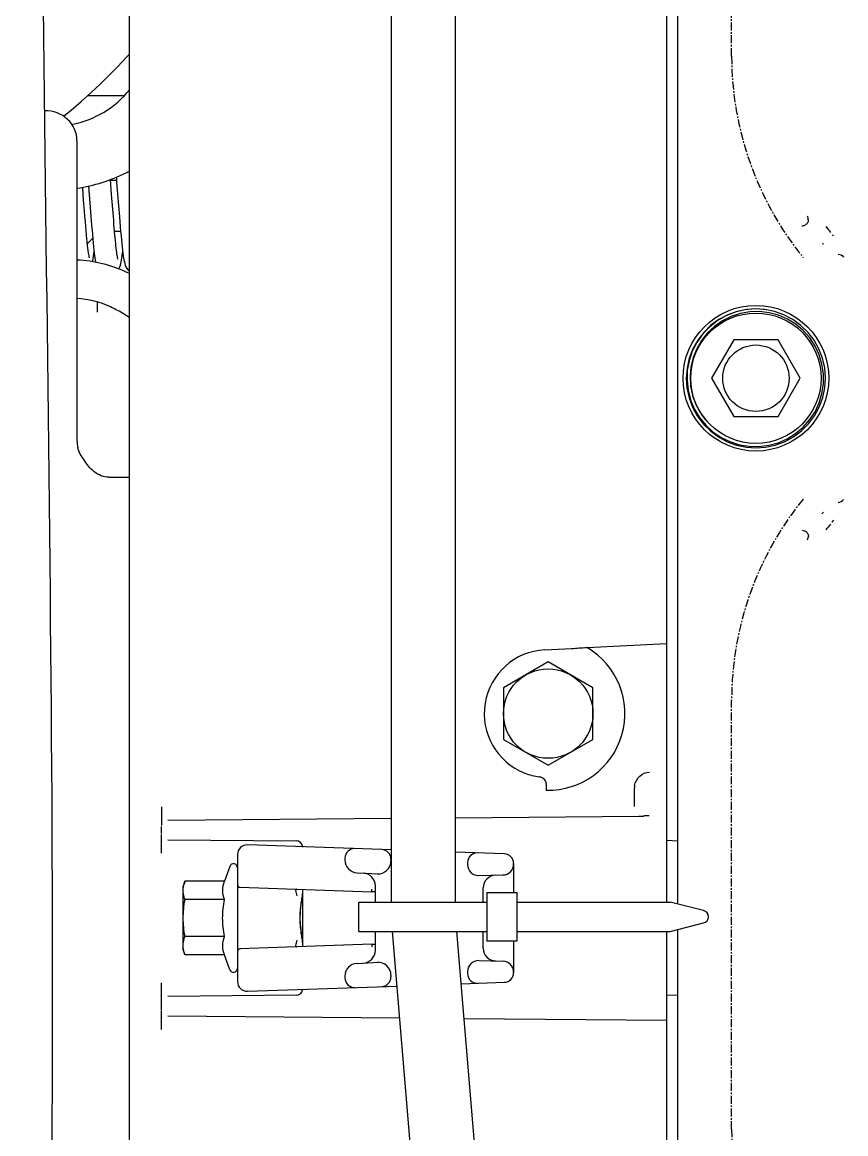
# Model space of a CAD drawing. Header units: metres. Extents: x 27859 to 32645, y 1492 to 8791.
# Drawn here: x 29824.5 to 29953.4, y 5346.2 to 5520.2 of the extents above; entities that cross this region are included whole.
import ezdxf

# ---------------------------------------------------------------- set-up
doc = ezdxf.new("R2010")
doc.units = ezdxf.units.M
doc.linetypes.add('CENTER', pattern=[2, 1.25, -0.25, 0.25, -0.25])
doc.layers.add('E-EQPT', color=190, linetype='Continuous')
doc.layers.add('E-HAT', color=253, linetype='CENTER', lineweight=15)

# ---------------------------------------------------------------- blocks, each defined once
blk = doc.blocks.new('EDG')
at = {"color": 0, "linetype": 'Continuous'}
for p, q in [((975.59, 2275.92, 1), (987.83, 2129.42, 1)), ((943.19, 2275.82, 1), (943.19, 2129.11, 1)), ((944.99, 2129.42, 1), (944.99, 2275.82, 1)), ((965.57, 2275.82, 1), (977.8, 2129.42, 1)), ((1028.99, 2202.6, 1), (1028.99, 1972.05, 1)), ((1023.99, 2144.75, 1), (1023.99, 2141.81, 1)), ((976.66, 2143.05, 1), (944.99, 2143.32, 1)), ((1022.99, 2142.64, 1), (986.7, 2142.96, 1)), ((1023.99, 2141.68, 1), (1023.99, 2137.48, 1)), ((943.19, 2139.37, 1), (944.99, 2139.46, 1)), ((1010.54, 2138.78, 1), (987.12, 2137.96, 1)), ((1002.88, 2139.41, 1), (1022.99, 2139.59, 1)), ((977.12, 2137.61, 1), (970.34, 2137.38, 1)), ((995.29, 2136.41, 1), (995.29, 2136.69, 1)), ((1012.09, 2117.37, 1), (1012.09, 2137.28, 1)), ((968.89, 2130.92, 1), (968.89, 2135.88, 1)), ((976.09, 2135.69, 1), (976.09, 2136.02, 1)), ((988.09, 2136.25, 1), (988.09, 2136.55, 1)), ((1013.29, 2135.42, 1), (1014.14, 2133.1, 1)), ((974.36, 2133.99, 1), (970.56, 2134.07, 1)), ((993.4, 2134.42, 1), (990.06, 2134.24, 1)), ((973.66, 2132.04, 1), (973.66, 2129.42, 1)), ((990.53, 2132.37, 1), (990.53, 2129.42, 1)), ((991.09, 2131.42, 1), (1011.71, 2132.14, 1)), ((991.09, 2131.42, 1), (991.09, 2131.82, 1)), ((1001.89, 2131.8, 1), (1001.89, 2122.85, 1)), ((1014.14, 2133.1, 1), (1020.31, 2133.1, 1)), ((1020.31, 2133.1, 1), (1020.59, 2132.32, 1)), ((1020.59, 2132.32, 1), (1020.59, 2122.32, 1)), ((968.42, 2130.92, 1), (973.09, 2130.92, 1)), ((968.42, 2123.32, 1), (968.42, 2130.92, 1)), ((973.09, 2123.32, 1), (973.09, 2130.92, 1)), ((1001.89, 2131.29, 1), (1001.93, 2130.81, 1)), ((1001.93, 2130.81, 1), (1002.04, 2130.06, 1)), ((1002.04, 2130.06, 1), (1002.16, 2129.21, 1)), ((1014.14, 2130.21, 1), (1020.31, 2130.21, 1)), ((944.42, 2129.42, 1), (939.18, 2128.09, 1)), ((968.42, 2129.42, 1), (944.42, 2129.42, 1)), ((993.09, 2129.42, 1), (973.09, 2129.42, 1)), ((993.09, 2129.42, 1), (993.09, 2124.82, 1)), ((1002.16, 2129.21, 1), (1002.25, 2128.29, 1)), ((1002.25, 2128.29, 1), (1002.29, 2127.33, 1)), ((1002.25, 2126.37, 1), (1002.17, 2125.45, 1)), ((1002.29, 2127.33, 1), (1002.25, 2126.37, 1)), ((939.18, 2126.16, 1), (944.42, 2124.82, 1)), ((943.19, 2125.14, 1), (943.19, 1793.11, 1)), ((968.42, 2124.82, 1), (944.42, 2124.82, 1)), ((944.99, 1793.42, 1), (944.99, 2124.82, 1)), ((993.09, 2124.82, 1), (973.09, 2124.82, 1)), ((973.66, 2124.82, 1), (973.66, 2122.61, 1)), ((977.99, 2124.82, 1), (977.99, 1793.42, 1)), ((987.99, 2124.82, 1), (987.99, 1793.42, 1)), ((990.53, 2124.82, 1), (990.53, 2122.28, 1)), ((1002.04, 2124.61, 1), (1001.93, 2123.86, 1)), ((1002.17, 2125.45, 1), (1002.04, 2124.61, 1)), ((973.09, 2123.32, 1), (968.42, 2123.32, 1)), ((968.89, 2118.77, 1), (968.89, 2123.32, 1)), ((1011.71, 2122.5, 1), (991.09, 2123.22, 1)), ((991.09, 2123.22, 1), (991.09, 2122.82, 1)), ((1001.93, 2123.86, 1), (1001.89, 2123.36, 1)), ((1014.14, 2124.44, 1), (1020.31, 2124.44, 1)), ((1013.29, 2119.23, 1), (1014.14, 2121.55, 1)), ((1014.14, 2121.55, 1), (1020.31, 2121.55, 1)), ((1020.31, 2121.55, 1), (1020.59, 2122.32, 1)), ((974.52, 2120.67, 1), (970.56, 2120.58, 1)), ((993.4, 2120.23, 1), (990.06, 2120.41, 1)), ((976.09, 2118.63, 1), (976.09, 2118.96, 1)), ((988.09, 2118.1, 1), (988.09, 2118.4, 1)), ((995.29, 2117.96, 1), (995.29, 2118.23, 1)), ((970.34, 2117.27, 1), (977.99, 2117.01, 1)), ((987.99, 2116.66, 1), (1010.54, 2115.87, 1)), ((1001.89, 2116.24, 1), (1001.89, 2116.08, 1)), ((1023.99, 2117.16, 1), (1023.99, 2114.23, 1)), ((943.19, 2115.28, 1), (944.99, 2115.19, 1)), ((1022.99, 2115.06, 1), (1002.88, 2115.24, 1)), ((1023.99, 2114.1, 1), (1023.99, 2112.97, 1)), ((1023.99, 2109.9, 1), (1023.99, 2112.84, 1)), ((977.99, 2111.61, 1), (949.31, 2111.36, 1)), ((1022.99, 2112.01, 1), (987.99, 2111.7, 1)), ((949.99, 2109.87, 1), (949.99, 2106.96, 1)), ((963.79, 2106.28, 1), (963.79, 2107.32, 1)), ((964.27, 2105.47, 1), (964.44, 2105.37, 1)), ((964.44, 2105.37, 1), (964.63, 2105.29, 1)), ((964.63, 2105.29, 1), (964.75, 2105.26, 1)), ((964.75, 2105.26, 1), (964.86, 2105.24, 1)), ((963.49, 2103.41, 1), (956.49, 2099.37, 1)), ((970.49, 2099.37, 1), (963.49, 2103.41, 1)), ((956.49, 2099.37, 1), (956.49, 2091.28, 1)), ((970.49, 2091.28, 1), (970.49, 2099.37, 1)), ((956.49, 2091.28, 1), (963.49, 2087.24, 1)), ((963.49, 2087.24, 1), (970.49, 2091.28, 1)), ((957.39, 2084.99, 1), (944.99, 2084.34, 1)), ((964.02, 2085.34, 1), (959.84, 2085.12, 1)), ((922.91, 2068.13, 1), (922.75, 2067.62, 1)), ((922.75, 2067.62, 1), (922.75, 2067.62, 1)), ((922.75, 2067.61, 1), (922.75, 2067.62, 1)), ((922.75, 2067.6, 1), (922.75, 2067.61, 1)), ((922.75, 2067.59, 1), (922.75, 2067.6, 1)), ((922.75, 2067.58, 1), (922.75, 2067.59, 1)), ((922.75, 2067.56, 1), (922.75, 2067.58, 1)), ((922.75, 2067.54, 1), (922.75, 2067.56, 1)), ((922.76, 2067.52, 1), (922.75, 2067.54, 1)), ((922.76, 2067.5, 1), (922.76, 2067.52, 1)), ((922.77, 2067.46, 1), (922.76, 2067.5, 1)), ((922.78, 2067.43, 1), (922.77, 2067.46, 1)), ((922.79, 2067.38, 1), (922.78, 2067.43, 1)), ((922.81, 2067.32, 1), (922.79, 2067.38, 1)), ((922.84, 2067.24, 1), (922.81, 2067.32, 1)), ((922.91, 2067.12, 1), (922.84, 2067.24, 1)), ((922.97, 2067.03, 1), (922.91, 2067.12, 1)), ((918.83, 2065.05, 1), (919.09, 2065.37, 1)), ((923.01, 2066.97, 1), (922.97, 2067.03, 1)), ((923.04, 2066.93, 1), (923.01, 2066.97, 1)), ((923.07, 2066.9, 1), (923.04, 2066.93, 1)), ((923.1, 2066.88, 1), (923.07, 2066.9, 1)), ((923.12, 2066.86, 1), (923.1, 2066.88, 1)), ((923.14, 2066.84, 1), (923.12, 2066.86, 1)), ((923.15, 2066.83, 1), (923.14, 2066.84, 1)), ((923.16, 2066.82, 1), (923.15, 2066.83, 1)), ((923.17, 2066.82, 1), (923.16, 2066.82, 1)), ((923.18, 2066.81, 1), (923.17, 2066.82, 1)), ((923.18, 2066.81, 1), (923.68, 2066.66, 1)), ((923.18, 2066.81, 1), (923.18, 2066.81, 1)), ((920.42, 2063.78, 1), (920.5, 2063.88, 1)), ((920.5, 2063.88, 1), (920.67, 2064.07, 1)), ((1032.21, 2058.32, 1), (1028.99, 2058.32, 1)), ((927.98, 2053.3, 1), (926.51, 2052.76, 1)), ((928.98, 2053.32, 1), (927.5, 2052.92, 1)), ((929.51, 2053.62, 1), (927.98, 2053.3, 1)), ((930.51, 2053.51, 1), (928.98, 2053.32, 1)), ((930.99, 2053.72, 1), (929.51, 2053.62, 1)), ((932.05, 2053.48, 1), (930.51, 2053.51, 1)), ((932.48, 2053.62, 1), (930.99, 2053.72, 1)), ((933.58, 2053.23, 1), (932.05, 2053.48, 1)), ((934.01, 2053.3, 1), (932.48, 2053.62, 1)), ((935.05, 2052.75, 1), (933.58, 2053.23, 1)), ((935.48, 2052.76, 1), (934.01, 2053.3, 1)), ((924.78, 2051.49, 1), (923.61, 2050.5, 1)), ((925.13, 2052.01, 1), (923.87, 2051.08, 1)), ((926.09, 2052.3, 1), (924.78, 2051.49, 1)), ((926.51, 2052.76, 1), (925.13, 2052.01, 1)), ((927.5, 2052.92, 1), (926.09, 2052.3, 1)), ((936.43, 2052.08, 1), (935.05, 2052.75, 1)), ((936.85, 2052.01, 1), (935.48, 2052.76, 1)), ((937.71, 2051.21, 1), (936.43, 2052.08, 1)), ((938.11, 2051.08, 1), (936.85, 2052.01, 1)), ((1037.21, 2005.64, 1), (1037.21, 2052.62, 1)), ((922.76, 2049.96, 1), (921.82, 2048.71, 1)), ((923.61, 2050.5, 1), (922.59, 2049.35, 1)), ((923.87, 2051.08, 1), (922.76, 2049.96, 1)), ((938.85, 2050.16, 1), (937.71, 2051.21, 1)), ((939.22, 2049.97, 1), (938.11, 2051.08, 1)), ((939.83, 2048.96, 1), (938.85, 2050.16, 1)), ((940.16, 2048.72, 1), (939.22, 2049.97, 1)), ((921.82, 2048.71, 1), (921.07, 2047.33, 1)), ((921.74, 2048.06, 1), (921.1, 2046.67, 1)), ((922.59, 2049.35, 1), (921.74, 2048.06, 1)), ((927.53, 2048.82, 1), (924.06, 2042.82, 1)), ((934.46, 2048.82, 1), (927.53, 2048.82, 1)), ((937.92, 2042.82, 1), (934.46, 2048.82, 1)), ((938.78, 2049.42, 1), (938.6, 2049.6, 1)), ((939.67, 2048.23, 1), (938.78, 2049.42, 1)), ((940.38, 2046.91, 1), (939.67, 2048.23, 1)), ((940.63, 2047.63, 1), (939.83, 2048.96, 1)), ((940.9, 2047.34, 1), (940.16, 2048.72, 1)), ((921.07, 2047.33, 1), (920.53, 2045.86, 1)), ((921.1, 2046.67, 1), (920.66, 2045.2, 1)), ((940.89, 2045.51, 1), (940.38, 2046.91, 1)), ((941.22, 2046.2, 1), (940.63, 2047.63, 1)), ((941.45, 2045.88, 1), (940.9, 2047.34, 1)), ((941.61, 2044.7, 1), (941.22, 2046.2, 1)), ((920.53, 2045.86, 1), (920.21, 2044.33, 1)), ((920.66, 2045.2, 1), (920.43, 2043.68, 1)), ((941.2, 2044.04, 1), (940.89, 2045.51, 1)), ((941.78, 2044.35, 1), (941.45, 2045.88, 1)), ((941.77, 2043.16, 1), (941.61, 2044.7, 1)), ((920.21, 2044.33, 1), (920.11, 2042.77, 1)), ((920.11, 2042.77, 1), (920.23, 2041.22, 1)), ((920.43, 2043.68, 1), (920.43, 2042.15, 1)), ((924.06, 2042.82, 1), (927.53, 2036.82, 1)), ((934.46, 2036.82, 1), (937.92, 2042.82, 1)), ((941.28, 2042.55, 1), (941.2, 2044.04, 1)), ((941.72, 2041.61, 1), (941.77, 2043.16, 1)), ((941.76, 2041.23, 1), (941.88, 2042.79, 1)), ((941.88, 2042.79, 1), (941.78, 2044.35, 1)), ((920.23, 2041.22, 1), (920.57, 2039.7, 1)), ((920.43, 2042.15, 1), (920.65, 2040.63, 1)), ((940.8, 2039.59, 1), (941.15, 2041.05, 1)), ((941.15, 2041.05, 1), (941.28, 2042.55, 1)), ((941.42, 2039.7, 1), (941.76, 2041.23, 1)), ((941.44, 2040.08, 1), (941.72, 2041.61, 1)), ((920.57, 2039.7, 1), (921.12, 2038.24, 1)), ((920.65, 2040.63, 1), (921.09, 2039.16, 1)), ((940.24, 2038.2, 1), (940.8, 2039.59, 1)), ((940.86, 2038.24, 1), (941.42, 2039.7, 1)), ((940.94, 2038.61, 1), (941.44, 2040.08, 1)), ((921.09, 2039.16, 1), (921.73, 2037.78, 1)), ((921.12, 2038.24, 1), (921.88, 2036.88, 1)), ((921.73, 2037.78, 1), (922.57, 2036.5, 1)), ((939.48, 2036.89, 1), (940.24, 2038.2, 1)), ((940.1, 2036.88, 1), (940.86, 2038.24, 1)), ((940.24, 2037.22, 1), (940.94, 2038.61, 1)), ((921.88, 2036.88, 1), (922.83, 2035.64, 1)), ((922.57, 2036.5, 1), (923.58, 2035.35, 1)), ((927.53, 2036.82, 1), (934.46, 2036.82, 1)), ((938.27, 2034.81, 1), (939.34, 2035.94, 1)), ((938.54, 2035.72, 1), (939.48, 2036.89, 1)), ((939.15, 2035.64, 1), (940.1, 2036.88, 1)), ((939.34, 2035.94, 1), (940.24, 2037.22, 1)), ((922.83, 2035.64, 1), (923.95, 2034.55, 1)), ((923.58, 2035.35, 1), (924.75, 2034.37, 1)), ((923.95, 2034.55, 1), (925.21, 2033.62, 1)), ((924.75, 2034.37, 1), (926.04, 2033.57, 1)), ((936.2, 2033.82, 1), (937.44, 2034.69, 1)), ((936.78, 2033.62, 1), (938.04, 2034.54, 1)), ((937.05, 2033.84, 1), (938.27, 2034.81, 1)), ((937.44, 2034.69, 1), (938.54, 2035.72, 1)), ((938.04, 2034.54, 1), (939.15, 2035.64, 1)), ((925.21, 2033.62, 1), (926.6, 2032.89, 1)), ((926.04, 2033.57, 1), (927.44, 2032.96, 1)), ((926.6, 2032.89, 1), (928.07, 2032.37, 1)), ((927.44, 2032.96, 1), (928.9, 2032.56, 1)), ((928.07, 2032.37, 1), (929.61, 2032.06, 1)), ((928.9, 2032.56, 1), (930.41, 2032.38, 1)), ((930.41, 2032.38, 1), (931.93, 2032.42, 1)), ((931.93, 2032.42, 1), (933.42, 2032.68, 1)), ((932.4, 2032.06, 1), (933.93, 2032.37, 1)), ((932.73, 2032.12, 1), (934.25, 2032.48, 1)), ((933.42, 2032.68, 1), (934.85, 2033.15, 1)), ((933.93, 2032.37, 1), (935.4, 2032.89, 1)), ((934.25, 2032.48, 1), (935.7, 2033.06, 1)), ((934.85, 2033.15, 1), (936.2, 2033.82, 1)), ((935.4, 2032.89, 1), (936.78, 2033.62, 1)), ((935.7, 2033.06, 1), (937.05, 2033.84, 1)), ((1033.99, 2032.47, 1), (1033.99, 2030.91, 1)), ((929.37, 2032.11, 1), (930.85, 2031.98, 1)), ((929.61, 2032.06, 1), (931.17, 2031.98, 1)), ((930.85, 2031.98, 1), (932.4, 2032.06, 1)), ((931.17, 2031.98, 1), (932.73, 2032.12, 1)), ((1029.22, 2025.9, 1), (1028.99, 2026.11, 1)), ((1029.42, 2025.63, 1), (1029.22, 2025.9, 1)), ((1029.56, 2025.37, 1), (1029.42, 2025.63, 1)), ((1029.66, 2025.13, 1), (1029.56, 2025.37, 1)), ((1030.5, 2025.36, 1), (1030.42, 2025.12, 1)), ((1030.6, 2025.6, 1), (1030.5, 2025.36, 1)), ((1030.66, 2025.72, 1), (1030.6, 2025.6, 1)), ((1029.74, 2024.88, 1), (1029.66, 2025.13, 1)), ((1029.8, 2024.62, 1), (1029.74, 2024.88, 1)), ((1029.86, 2024.34, 1), (1029.8, 2024.62, 1)), ((1029.92, 2024.02, 1), (1029.86, 2024.34, 1)), ((1029.98, 2023.66, 1), (1029.92, 2024.02, 1)), ((1030.03, 2023.25, 1), (1029.98, 2023.66, 1)), ((1030.13, 2023.6, 1), (1030.08, 2023.18, 1)), ((1030.19, 2023.97, 1), (1030.13, 2023.6, 1)), ((1030.24, 2024.31, 1), (1030.19, 2023.97, 1)), ((1030.3, 2024.6, 1), (1030.24, 2024.31, 1)), ((1030.35, 2024.87, 1), (1030.3, 2024.6, 1)), ((1030.42, 2025.12, 1), (1030.35, 2024.87, 1)), ((1030.8, 2024.17, 1), (1030.81, 2024.14, 1)), ((1030.81, 2024.14, 1), (1030.83, 2024.06, 1)), ((1030.83, 2024.06, 1), (1030.85, 2023.95, 1)), ((1030.85, 2023.95, 1), (1030.88, 2023.79, 1)), ((1030.88, 2023.79, 1), (1030.92, 2023.59, 1)), ((1030.92, 2023.59, 1), (1030.95, 2023.37, 1)), ((1034.29, 2024.62, 1), (1034.28, 2024.67, 1)), ((1034.34, 2024.32, 1), (1034.29, 2024.62, 1)), ((1034.4, 2023.99, 1), (1034.34, 2024.32, 1)), ((1034.45, 2023.63, 1), (1034.4, 2023.99, 1)), ((1034.5, 2023.21, 1), (1034.45, 2023.63, 1)), ((1034.62, 2023.7, 1), (1034.56, 2023.31, 1)), ((1034.67, 2024.06, 1), (1034.62, 2023.7, 1)), ((1034.73, 2024.37, 1), (1034.67, 2024.06, 1)), ((1034.78, 2024.58, 1), (1034.73, 2024.37, 1)), ((1035.25, 2023.97, 1), (1035.25, 2023.97, 1)), ((1035.25, 2023.97, 1), (1035.26, 2023.93, 1)), ((1035.26, 2023.93, 1), (1035.28, 2023.83, 1)), ((1035.28, 2023.83, 1), (1035.32, 2023.67, 1)), ((1035.32, 2023.67, 1), (1035.36, 2023.45, 1)), ((1030.09, 2022.8, 1), (1030.03, 2023.25, 1)), ((1030.08, 2023.18, 1), (1030.06, 2023.03, 1)), ((1030.15, 2022.3, 1), (1030.09, 2022.8, 1)), ((1030.21, 2021.75, 1), (1030.15, 2022.3, 1)), ((1030.95, 2023.37, 1), (1030.99, 2023.1, 1)), ((1030.99, 2023.1, 1), (1031.03, 2022.81, 1)), ((1031.03, 2022.81, 1), (1031.07, 2022.48, 1)), ((1031.07, 2022.48, 1), (1031.11, 2022.12, 1)), ((1031.11, 2022.12, 1), (1031.15, 2021.72, 1)), ((1034.56, 2022.75, 1), (1034.5, 2023.21, 1)), ((1034.56, 2023.31, 1), (1034.53, 2023.03, 1)), ((1034.62, 2022.23, 1), (1034.56, 2022.75, 1)), ((1034.67, 2021.65, 1), (1034.62, 2022.23, 1)), ((1035.36, 2023.45, 1), (1035.4, 2023.18, 1)), ((1035.4, 2023.18, 1), (1035.45, 2022.85, 1)), ((1035.45, 2022.85, 1), (1035.5, 2022.47, 1)), ((1035.5, 2022.47, 1), (1035.55, 2022.03, 1)), ((1035.55, 2022.03, 1), (1035.6, 2021.53, 1)), ((1030.26, 2021.16, 1), (1030.21, 2021.75, 1)), ((1030.32, 2020.52, 1), (1030.26, 2021.16, 1)), ((1030.39, 2019.83, 1), (1030.32, 2020.52, 1)), ((1031.15, 2021.72, 1), (1031.19, 2021.3, 1)), ((1031.19, 2021.3, 1), (1031.24, 2020.84, 1)), ((1031.24, 2020.84, 1), (1031.28, 2020.35, 1)), ((1031.28, 2020.35, 1), (1031.33, 2019.84, 1)), ((1034.74, 2021.02, 1), (1034.67, 2021.65, 1)), ((1034.8, 2020.34, 1), (1034.74, 2021.02, 1)), ((1035.58, 2021.71, 1), (1034.75, 2020.88, 1)), ((1034.86, 2019.63, 1), (1034.8, 2020.34, 1)), ((1035.6, 2021.53, 1), (1035.66, 2020.98, 1)), ((1035.66, 2020.98, 1), (1035.72, 2020.38, 1)), ((1035.72, 2020.38, 1), (1035.78, 2019.73, 1)), ((922.84, 2018.3, 1), (922.87, 2018.38, 1)), ((922.87, 2018.38, 1), (922.93, 2018.51, 1)), ((922.93, 2018.51, 1), (922.99, 2018.6, 1)), ((922.99, 2018.6, 1), (923.03, 2018.65, 1)), ((923.03, 2018.65, 1), (923.06, 2018.68, 1)), ((923.06, 2018.68, 1), (923.09, 2018.71, 1)), ((923.09, 2018.71, 1), (923.11, 2018.73, 1)), ((923.11, 2018.73, 1), (923.13, 2018.75, 1)), ((923.13, 2018.75, 1), (923.15, 2018.77, 1)), ((923.15, 2018.77, 1), (923.16, 2018.78, 1)), ((923.16, 2018.78, 1), (923.18, 2018.79, 1)), ((923.18, 2018.79, 1), (923.18, 2018.8, 1)), ((923.18, 2018.8, 1), (923.19, 2018.8, 1)), ((923.19, 2018.8, 1), (923.2, 2018.8, 1)), ((1030.45, 2019.1, 1), (1030.39, 2019.83, 1)), ((1031.33, 2019.82, 1), (1030.39, 2019.82, 1)), ((1030.51, 2018.35, 1), (1030.45, 2019.1, 1)), ((1030.57, 2017.58, 1), (1030.51, 2018.35, 1)), ((1031.33, 2019.84, 1), (1031.37, 2019.29, 1)), ((1031.37, 2019.29, 1), (1031.42, 2018.72, 1)), ((1031.42, 2018.72, 1), (1031.47, 2018.12, 1)), ((1034.92, 2018.9, 1), (1034.86, 2019.63, 1)), ((1034.98, 2018.16, 1), (1034.92, 2018.9, 1)), ((1035.78, 2019.73, 1), (1035.84, 2019.04, 1)), ((1035.84, 2019.04, 1), (1035.9, 2018.3, 1)), ((922.78, 2018.08, 1), (922.79, 2018.1, 1)), ((922.78, 2018.06, 1), (922.78, 2018.08, 1)), ((922.78, 2018.05, 1), (922.78, 2018.06, 1)), ((922.78, 2018.04, 1), (922.78, 2018.05, 1)), ((922.78, 2018.04, 1), (922.78, 2018.04, 1)), ((922.79, 2018.13, 1), (922.8, 2018.16, 1)), ((922.79, 2018.1, 1), (922.79, 2018.13, 1)), ((922.8, 2018.2, 1), (922.82, 2018.24, 1)), ((922.8, 2018.16, 1), (922.8, 2018.2, 1)), ((922.82, 2018.24, 1), (922.84, 2018.3, 1)), ((1030.86, 2013.99, 1), (1030.57, 2017.58, 1)), ((1031.47, 2018.12, 1), (1031.52, 2017.5, 1)), ((1031.52, 2017.5, 1), (1031.79, 2014.04, 1)), ((1035.03, 2017.44, 1), (1034.98, 2018.16, 1)), ((1035.3, 2014.08, 1), (1035.03, 2017.44, 1)), ((1035.9, 2018.3, 1), (1035.96, 2017.52, 1)), ((1035.96, 2017.52, 1), (1036.03, 2016.69, 1)), ((1036.03, 2016.69, 1), (1036.17, 2014.92, 1)), ((1036.17, 2014.92, 1), (1036.25, 2014.02, 1)), ((1030.91, 2013.36, 1), (1030.86, 2013.99, 1)), ((1030.96, 2012.75, 1), (1030.91, 2013.36, 1)), ((1031.79, 2014.04, 1), (1031.85, 2013.28, 1)), ((1031.85, 2013.28, 1), (1031.91, 2012.53, 1)), ((1035.35, 2013.47, 1), (1035.3, 2014.08, 1)), ((1035.41, 2012.69, 1), (1035.35, 2013.47, 1)), ((1036.25, 2014.02, 1), (1036.32, 2013.14, 1)), ((1036.32, 2013.14, 1), (1036.34, 2012.89, 1)), ((1031.01, 2012.18, 1), (1030.96, 2012.75, 1)), ((1031.05, 2011.63, 1), (1031.01, 2012.18, 1)), ((1031.97, 2011.82, 1), (1031.04, 2011.82, 1)), ((1031.08, 2011.35, 1), (1031.05, 2011.63, 1)), ((1031.91, 2012.53, 1), (1031.98, 2011.67, 1)), ((1039.31, 2001.82, 1), (1038.11, 2000.84, 1)), ((1036.55, 1999.5, 1), (1035.04, 1998.14, 1)), ((1038.11, 2000.84, 1), (1036.55, 1999.5, 1)), ((1042.3, 2000.94, 1), (1042.21, 2000.94, 1)), ((1035.54, 1998.59, 1), (1029.84, 1998.59, 1)), ((1035.04, 1998.14, 1), (1033.59, 1996.78, 1)), ((1033.59, 1996.78, 1), (1032.18, 1995.4, 1)), ((1030.81, 1994.02, 1), (1029.49, 1992.64, 1)), ((1032.18, 1995.4, 1), (1030.81, 1994.02, 1)), ((1029.49, 1992.64, 1), (1028.99, 1992.1, 1))]:
    blk.add_line(p, q, dxfattribs=at)
at = {"color": 0, "linetype": 'CENTER'}
for p, q in [((934.79, 2160.39, 1), (934.79, 2093.26, 1)), ((934.79, 1992.39, 1), (934.79, 1925.26, 1))]:
    blk.add_line(p, q, dxfattribs=at)
at = {"color": 0, "linetype": 'Continuous'}
for centre, radius in [((963.49, 2095.32, 1), 7), ((930.99, 2042.82, 1), 11.4), ((930.99, 2042.82, 1), 10.2), ((930.99, 2042.82, 1), 5.2)]:
    blk.add_circle(centre, radius, dxfattribs=at)
at = {"color": 0, "linetype": 'CENTER'}
for centre, start, end in [((884.79, 2160.39, 1), 0, 39.0815), ((884.79, 2093.26, 1), 320.9185, 0), ((884.79, 1992.39, 1), 0, 39.0815)]:
    blk.add_arc(centre, 50, start, end, dxfattribs=at)
at = {"color": 0, "linetype": 'Continuous'}
for centre, radius, start, end in [((1002.89, 2138.41, 1), 1, 90.5, 170.9788), ((1010.59, 2137.28, 1), 1.5, 0, 92), ((970.39, 2135.88, 1), 1.5, 92, 180), ((974.59, 2136.02, 1), 1.5, 0, 92), ((989.59, 2136.55, 1), 1.5, 91.9988, 180), ((993.79, 2136.69, 1), 1.5, 0, 92), ((970.59, 2135.77, 1), 1.7, 180, 268.8), ((974.39, 2135.69, 1), 1.7, 268.8012, 360), ((990.09, 2136.25, 1), 2, 180, 272.9994), ((993.29, 2136.41, 1), 2, 273.0002, 0), ((1012.71, 2135.21, 1), 0.619, 20, 180), ((971.66, 2132.04, 1), 2, 0, 88.8), ((992.53, 2132.37, 1), 2, 93, 180), ((1011.69, 2132.54, 1), 0.4, 272, 0), ((991.09, 2127.32, 1), 4.1, 90, 98.0008), ((939.42, 2127.12, 1), 1, 104.2337, 255.7663), ((991.09, 2127.32, 1), 4.1, 261.9992, 270), ((971.66, 2122.61, 1), 2, 271.2, 360), ((992.53, 2122.28, 1), 2, 180, 267), ((1011.69, 2122.11, 1), 0.4, 359.9862, 87.9995), ((970.59, 2118.88, 1), 1.7, 91.2, 180), ((974.39, 2118.96, 1), 1.7, 0, 91.1992), ((990.09, 2118.4, 1), 2, 87, 180), ((993.29, 2118.23, 1), 2, 0, 87), ((1012.71, 2119.44, 1), 0.619, 180, 340), ((970.39, 2118.77, 1), 1.5, 180, 267.9989), ((974.59, 2118.63, 1), 1.5, 267.9987, 0), ((989.59, 2118.1, 1), 1.5, 180, 268), ((993.79, 2117.96, 1), 1.5, 268, 0), ((1002.89, 2116.24, 1), 1, 189.0119, 269.5), ((1010.59, 2117.37, 1), 1.5, 268, 0), ((947.13, 2155.75, 1), 44.43, 270.7094, 271.2513), ((946.26, 2195.5, 1), 84.19, 271.2508, 271.5327), ((963.49, 2095.32, 1), 12, 88.5802, 239.4427), ((947.47, 2106.97, 1), 2.52, 351.1187, 359.9806), ((963.49, 2095.32, 1), 10, 273, 68.4906), ((963.41, 2095.12, 1), 10.22, 68.5081, 81.8418), ((861.51, 2112.1, 1), 74.16, 321.2259, 321.5254), ((856.66, 2115.95, 1), 80.35, 321.5245, 321.802), ((854.31, 2117.81, 1), 83.35, 321.8012, 322.0646), ((1032.76, 2052.62, 1), 4.45, 0.0438, 13.938), ((1041.64, 2052.07, 1), 22.59, 235.9424, 238.5214), ((946.59, 2042.82, 1), 33.53, 218.6812, 219.0687), ((946.59, 2042.82, 1), 35.56, 218.6812, 219.0687), ((853.36, 1967.92, 1), 84.04, 37.4959, 38.2993), ((1040.96, 1987.76, 1), 25.6, 98.4301, 116.4704), ((1040.84, 1988.04, 1), 25.3, 116.5131, 118.0066)]:
    blk.add_arc(centre, radius, start, end, dxfattribs=at)
for points in [[(1042.73, 1902.54, 1), (1043.33, 1999.78, 1), (1039.86, 2097.66, 1), (1041.55, 2195.42, 1)], [(1014.14, 2130.21, 1), (1014.31, 2129.26, 1), (1014.42, 2128.29, 1), (1014.42, 2127.32, 1)], [(1020.31, 2130.21, 1), (1020.48, 2129.26, 1), (1020.59, 2128.29, 1), (1020.59, 2127.32, 1)], [(1014.42, 2127.32, 1), (1014.42, 2126.36, 1), (1014.31, 2125.39, 1), (1014.14, 2124.44, 1)], [(1020.59, 2127.32, 1), (1020.59, 2126.36, 1), (1020.48, 2125.39, 1), (1020.31, 2124.44, 1)], [(949.31, 2111.36, 1), (949.04, 2111.36, 1), (948.78, 2111.35, 1), (948.51, 2111.35, 1)], [(963.79, 2106.28, 1), (963.79, 2105.96, 1), (964.01, 2105.65, 1), (964.27, 2105.47, 1)], [(959.84, 2085.12, 1), (959.04, 2085.08, 1), (958.25, 2085.02, 1), (957.45, 2084.96, 1)], [(918.14, 2062.25, 1), (917.82, 2062.24, 1), (917.48, 2062.06, 1), (917.31, 2061.8, 1)], [(1036.09, 2055.59, 1), (1036.55, 2055.05, 1), (1036.91, 2054.38, 1), (1037.08, 2053.69, 1)], [(918.1, 2023.39, 1), (917.79, 2023.4, 1), (917.47, 2023.6, 1), (917.31, 2023.85, 1)]]:
    blk.add_open_spline(points, degree=3, dxfattribs=at)
for points, knots in [([(1003, 2131.62, 1), (1003, 2131.68, 1), (1002.98, 2131.81, 1), (1002.85, 2131.84, 1), (1002.79, 2131.83, 1)], [0, 0, 0, 0, 0.47896, 1, 1, 1, 1]), ([(1002.79, 2130.8, 1), (1002.84, 2130.94, 1), (1002.92, 2131.21, 1), (1003, 2131.49, 1), (1003, 2131.62, 1)], [0, 0, 0, 0, 0.533988, 1, 1, 1, 1]), ([(1014.14, 2133.1, 1), (1014.3, 2132.64, 1), (1014.53, 2131.65, 1), (1014.3, 2130.67, 1), (1014.14, 2130.21, 1)], [0, 0, 0, 0, 0.5, 1, 1, 1, 1]), ([(1020.31, 2133.1, 1), (1020.35, 2132.98, 1), (1020.51, 2132.51, 1), (1020.59, 2132.02, 1), (1020.59, 2131.65, 1)], [0, 0, 0, 0, 0.25569, 1, 1, 1, 1]), ([(1020.59, 2131.65, 1), (1020.59, 2131.29, 1), (1020.51, 2130.8, 1), (1020.35, 2130.33, 1), (1020.31, 2130.21, 1)], [0, 0, 0, 0, 0.74431, 1, 1, 1, 1]), ([(1001.89, 2131.29, 1), (1001.9, 2131.06, 1), (1001.98, 2130.51, 1), (1002.2, 2129.2, 1), (1002.37, 2127.32, 1), (1002.2, 2125.44, 1), (1001.98, 2124.13, 1), (1001.9, 2123.59, 1), (1001.89, 2123.36, 1)], [0, 0, 0, 0, 0.087651, 0.206141, 0.500045, 0.793972, 0.912422, 1, 1, 1, 1]), ([(1003, 2123.02, 1), (1003, 2123.16, 1), (1002.92, 2123.44, 1), (1002.84, 2123.71, 1), (1002.79, 2123.85, 1)], [0, 0, 0, 0, 0.466013, 1, 1, 1, 1]), ([(1002.79, 2122.82, 1), (1002.85, 2122.81, 1), (1002.98, 2122.84, 1), (1003, 2122.97, 1), (1003, 2123.02, 1)], [0, 0, 0, 0, 0.520896, 1, 1, 1, 1]), ([(1014.14, 2124.44, 1), (1014.3, 2123.98, 1), (1014.53, 2122.99, 1), (1014.3, 2122.01, 1), (1014.14, 2121.55, 1)], [0, 0, 0, 0, 0.5, 1, 1, 1, 1]), ([(1020.31, 2124.44, 1), (1020.35, 2124.32, 1), (1020.51, 2123.85, 1), (1020.59, 2123.36, 1), (1020.59, 2122.99, 1)], [0, 0, 0, 0, 0.25569, 1, 1, 1, 1]), ([(1020.59, 2122.99, 1), (1020.59, 2122.63, 1), (1020.51, 2122.14, 1), (1020.35, 2121.67, 1), (1020.31, 2121.55, 1)], [0, 0, 0, 0, 0.74431, 1, 1, 1, 1]), ([(949.96, 2106.58, 1), (949.88, 2106.03, 1), (949.31, 2104.95, 1), (948.18, 2104.5, 1), (947.62, 2104.47, 1)], [0, 0, 0, 0, 0.498008, 1, 1, 1, 1]), ([(1032.21, 2058.32, 1), (1033.03, 2058.32, 1), (1034.67, 2057.63, 1), (1035.68, 2056.3, 1), (1036.09, 2055.59, 1)], [0, 0, 0, 0, 0.50143, 1, 1, 1, 1]), ([(1029.85, 2032.8, 1), (1030.54, 2032.37, 1), (1032.92, 2031.1, 1), (1035.4, 2030.43, 1), (1037.21, 2030.33, 1)], [0, 0, 0, 0, 0.297319, 1, 1, 1, 1]), ([(1028.99, 2026.44, 1), (1029.16, 2026.36, 1), (1031.67, 2025.18, 1), (1034.45, 2024.43, 1), (1037.21, 2024.33, 1)], [0, 0, 0, 0, 0.066126, 1, 1, 1, 1]), ([(923.78, 2018.99, 1), (923.69, 2018.98, 1), (923.49, 2018.94, 1), (923.3, 2018.86, 1), (923.2, 2018.8, 1)], [0, 0, 0, 0, 0.438567, 1, 1, 1, 1]), ([(922.8, 2018.04, 1), (922.8, 2017.94, 1), (922.81, 2017.74, 1), (922.89, 2017.55, 1), (922.94, 2017.47, 1)], [0, 0, 0, 0, 0.513929, 1, 1, 1, 1]), ([(1037.21, 2005.64, 1), (1037.21, 2004.42, 1), (1038.35, 2001.87, 1), (1040.95, 2000.94, 1), (1042.21, 2000.94, 1)], [0, 0, 0, 0, 0.489014, 1, 1, 1, 1]), ([(1038.06, 2003.09, 1), (1036.28, 2002.75, 1), (1032.85, 2001.47, 1), (1030.08, 1999.05, 1), (1028.98, 1997.66, 1)], [0, 0, 0, 0, 0.505484, 1, 1, 1, 1])]:
    blk.add_open_spline(points, degree=3, knots=knots, dxfattribs=at)

msp = doc.modelspace()

# ---------------------------------------------------------------- hatches: boundary and pattern name
at = {"layer": 'E-HAT', "linetype": 'Continuous'}
h = msp.add_hatch(dxfattribs=at)
h.set_pattern_fill('AR-CONC', color=8, scale=40, angle=90)
h.set_pattern_definition([(140, (30868.3, 2757.35), (25.101, 286.904), [30, -330]), (85, (30868.3, 2757.35), (-300.877, -55.5), [24, -264]), (190.4514, (30870.4, 2781.26), (-275.776, 231.404), [25.496, -280.457]), (136.184, (30788.3, 2757.35), (66.208, 426.897), [45, -495]), (186.636, (30793.8, 2792.93), (-389.647, 373.865), [38.244, -420.686]), (81.184, (30788.3, 2757.35), (-389.647, 373.865), [36, -396]), (111, (30808.3, 2797.35), (161.0476, 238.763), [30, -330]), (56, (30808.3, 2797.35), (-290.06, 97.326), [24, -264]), (161.4514, (30821.72, 2817.25), (-129.012, 336.089), [25.496, -280.457]), (127.5, (30868.3, 2757.35), (-133.1575, 4.864), [0, -260.8, 0, -268, 0, -265]), (97.5, (30868.3, 2757.35), (-157.7647, 105.2278), [0, -152.8, 0, -254.8, 0, -101]), (57.5, (30868.3, 2668.15), (9.022, 213.529), [0, -100, 0, -312, 0, -414]), (47.5, (30868.3, 2628.15), (-40.042, 233.2745), [0, -130, 0, -207.2, 0, -294])])
h.paths.add_polyline_path([(32053.3, 1585.35), (28053.3, 1585.35), (28053.3, 2085.35), (28638.3, 2085.35), (28638.3, 8185.35), (28053.3, 8185.35), (28053.3, 8685.35), (32053.3, 8685.35), (32053.3, 8185.35), (31468.3, 8185.35), (31468.3, 2085.35), (32053.3, 2085.35)])

# ---------------------------------------------------------------- next in the draw order: wipeouts: each hides what was drawn before it
msp.add_wipeout([(30870.3, 2757.35), (29240.32, 2757.35), (29240.32, 7507.34), (30870.3, 7507.34)]).translate(0, 0, -732205.32).dxf.layer = 'E-EQPT'

# ---------------------------------------------------------------- next in the draw order: block references
at = {"layer": 'E-EQPT', "rotation": 180}
msp.add_blockref('EDG', (30870.3, 7507.34, -732206.32), dxfattribs=at)

doc.saveas('drawing.dxf')
